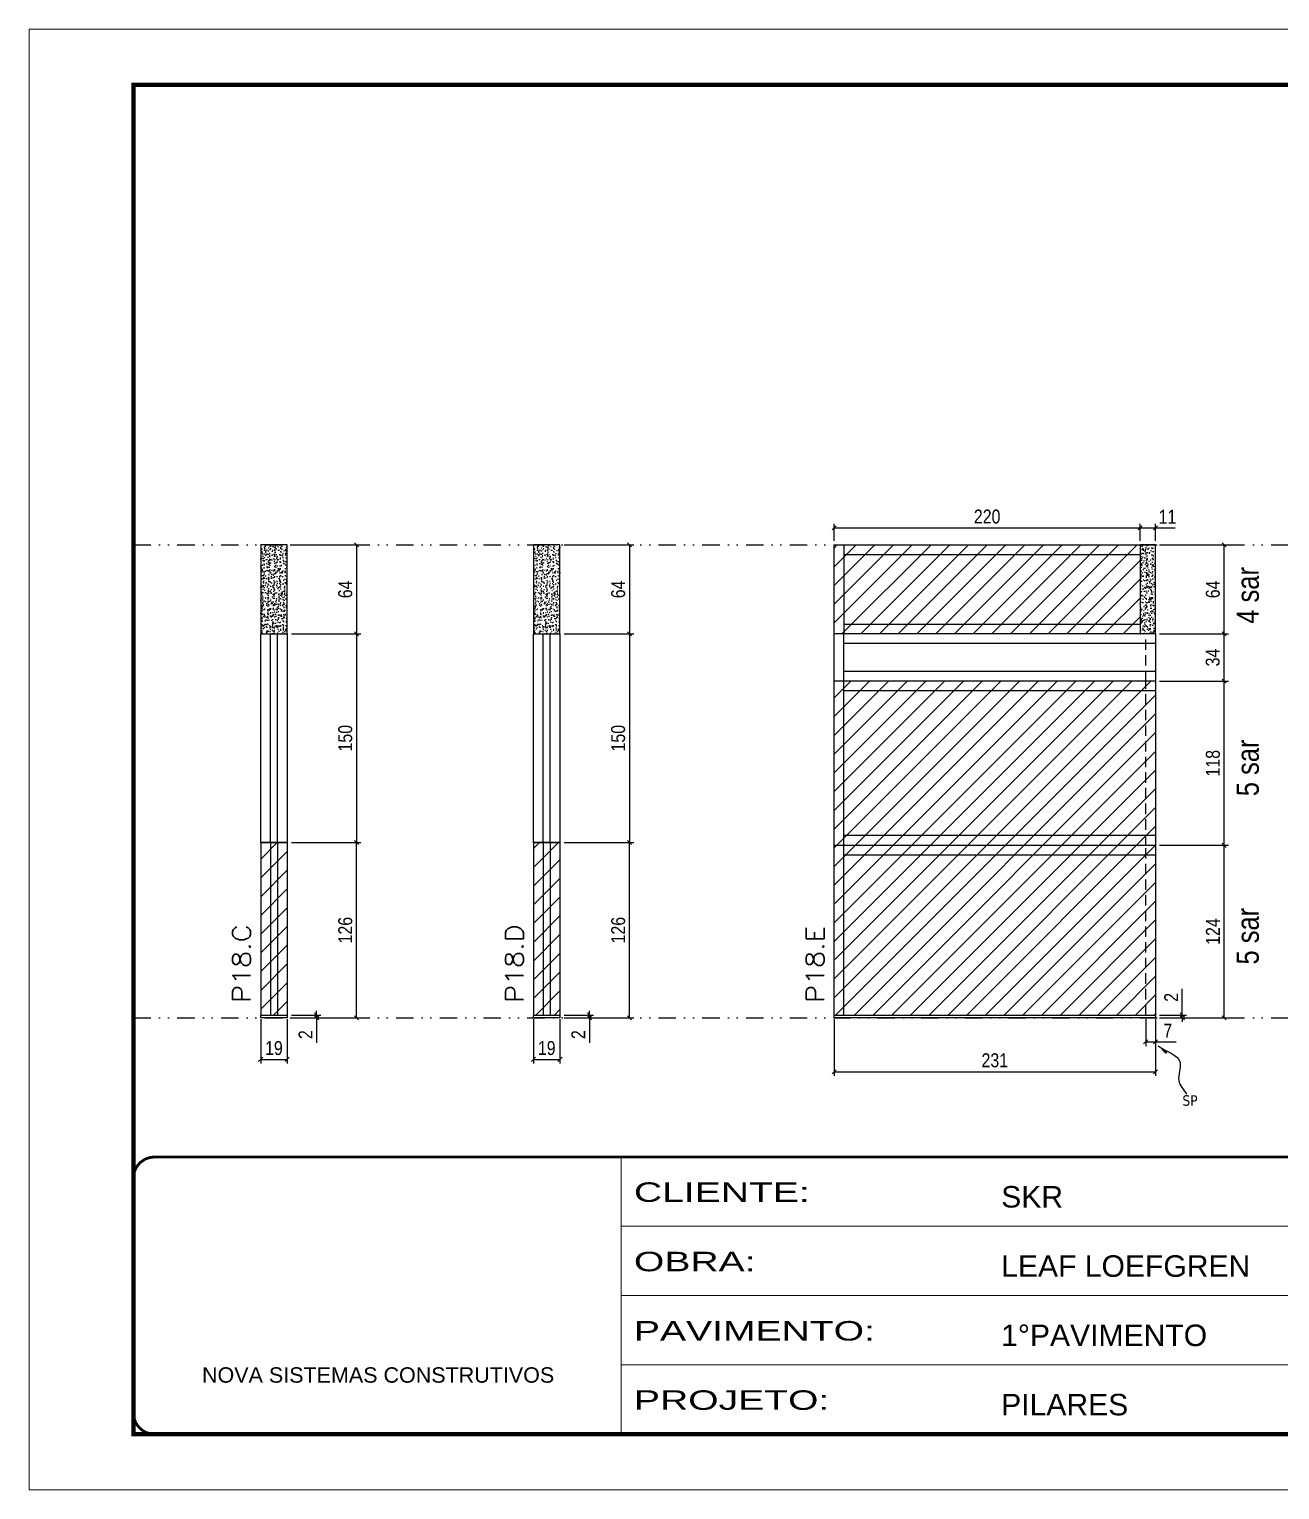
# Model space of a CAD drawing. Extents: x 14400 to 27878, y -21631 to 6985.
# Drawn here: x 19182 to 20081, y -2105 to -1055 of the extents above; entities that cross this region are included whole.
import ezdxf

# ---------------------------------------------------------------- set-up
doc = ezdxf.new("R2010")
doc.units = 0
for name, pattern in [('CONTINUO', [0]), ('DASHED', [0.75, 0.5, -0.25]), ('DIVIDE2', [0.625, 0.25, -0.125, 0, -0.125, 0, -0.125]), ('HIDDEN', [0.375, 0.25, -0.125])]:
    doc.linetypes.add(name, pattern=pattern)
for name, color, linetype in [('COTA', 241, 'Continuous'), ('NOMENCLATURA', 7, 'Continuous'), ('Nível', 160, 'Continuous'), ('Painéis', 200, 'Continuous'), ('SARR_2.2x7', 40, 'Continuous'), ('Sarrafo de Pressão', 42, 'HIDDEN'), ('texto', 7, 'Continuous')]:
    doc.layers.add(name, color=color, linetype=linetype)
for name, color, linetype, lineweight in [('Folhas', 255, 'Continuous', 9), ('Hachura', 251, 'Continuous', 9), ('SARRAFO DE PRESSAO', 251, 'DASHED', 9), ('Texto Seção', 7, 'Continuous', 15)]:
    doc.layers.add(name, color=color, linetype=linetype, lineweight=lineweight)
doc.styles.add('ARIAL', font='arial.ttf')
doc.styles.add('ARIAL_NARROW', font='ARIALN.TTF', dxfattribs={"height": 0.2})
doc.styles.add('COTA TECNICA', font='techl___.ttf', dxfattribs={"height": 10})
doc.styles.add('COTA TECNICA-50', font='techl___.ttf', dxfattribs={"height": 10})
doc.styles.add('REGUA-120', font='ROMANS.shx', dxfattribs={"height": 15})
doc.styles.get("Standard").update_dxf_attribs({"font": 'arial.ttf'})
doc.styles.add('Tecnologia', font='')
doc.styles.get('Tecnologia').set_extended_font_data('Forgotten Futurist')
doc.dimstyles.new('COTA PAINEL-50', dxfattribs={"dimtxt": 10, "dimasz": 3, "dimexe": 3, "dimexo": 3, "dimgap": 3, "dimtad": 1, "dimdec": 1, "dimzin": 12, "dimdsep": 46, "dimtxsty": 'COTA TECNICA-50', "dimblk1": 'OBLIQUE', "dimblk2": 'OBLIQUE', "dimsah": 1, "dimcen": 0.9, "dimclrd": 4, "dimclre": 4, "dimclrt": 240, "dimadec": 1, "dimazin": 3, "dimtfac": 1, "dimtdec": 1, "dimtmove": 0, "dimatfit": 3, "dimfxl": 1, "dimtolj": 1, "dimtzin": 12, "dimarcsym": 0})
doc.dimstyles.new('PAINEL', dxfattribs={"dimtxt": 10, "dimasz": 3, "dimexe": 3, "dimexo": 3, "dimgap": 3, "dimtad": 1, "dimdec": 1, "dimzin": 12, "dimdsep": 46, "dimtxsty": 'COTA TECNICA', "dimblk1": 'OBLIQUE', "dimblk2": 'OBLIQUE', "dimsah": 1, "dimcen": 0.9, "dimclrd": 4, "dimclre": 4, "dimclrt": 240, "dimadec": 1, "dimazin": 3, "dimtfac": 1, "dimtdec": 1, "dimtmove": 0, "dimatfit": 3, "dimfxl": 1, "dimtolj": 1, "dimtzin": 12, "dimarcsym": 0})
doc.dimstyles.get("Standard").update_dxf_attribs({"dimtxt": 0.18, "dimasz": 0.18, "dimexe": 0.18, "dimexo": 0.0625, "dimgap": 0.09, "dimtad": 0, "dimtih": 1, "dimtoh": 1, "dimdec": 4, "dimzin": 0, "dimdsep": 46, "dimtxsty": 'Standard', "dimcen": 0.09, "dimadec": 0, "dimazin": 0, "dimtfac": 1, "dimtdec": 4, "dimtofl": 0, "dimtmove": 0, "dimatfit": 3, "dimfxl": 1, "dimtolj": 1, "dimtzin": 0, "dimarcsym": 0})

# ---------------------------------------------------------------- blocks, each defined once
blk = doc.blocks.new('9999999999')
at = {"color": 30, "linetype": 'CONTINUO'}
for p, q in [((98564.6, 34230.2), (98564.6, 34429.4)), ((98564.6, 34379.6), (99584, 34379.6)), ((98564.6, 34329.8), (99488, 34329.8)), ((98564.6, 34280), (99488, 34280))]:
    blk.add_line(p, q, dxfattribs=at)
at = {"color": 30, "linetype": 'CONTINUO', "const_width": 2}
blk.add_lwpolyline([(99584, 34230.2), (99584, 34414.4, 0.414214), (99569, 34429.4), (98229, 34429.4, 0.414214), (98214, 34414.4), (98214, 34245.2, 0.414214), (98229, 34230.2), (99584, 34230.2)], format="xyb", dxfattribs=at)
at = {"layer": 'Folhas'}
blk.add_lwpolyline([(98139, 34190.2), (99624, 34190.2), (99624, 35240.2), (98139, 35240.2)], close=True, dxfattribs=at)
at = {"layer": 'Folhas', "color": 30, "const_width": 3}
blk.add_lwpolyline([(98214, 34230.2), (99584, 34230.2), (99584, 35200.2), (98214, 35200.2)], close=True, dxfattribs=at)
at = {"color": 7, "linetype": 'Continuous', "ltscale": 5, "style": 'ARIAL'}
for s, height, p in [('SKR', 15.48, (98837.7, 34393.1)), ('LEAF LOEFGREN', 15.483, (98837.7, 34343.3)), ('1°PAVIMENTO', 15.483, (98837.7, 34293.5)), ('NOVA SISTEMAS CONSTRUTIVOS', 11.059, (98263.2, 34267.2)), ('PILARES', 15.48, (98837.7, 34243.7))]:
    blk.add_text(s, height=height, dxfattribs=at).set_placement(p)
at = {"layer": 'Folhas', "color": 7, "style": 'Tecnologia', "width": 1.5}
for s, p in [('CLIENTE:', (98573.7, 34397.2)), ('OBRA:', (98573.7, 34347.3)), ('PAVIMENTO:', (98573.7, 34297.5)), ('PROJETO:', (98573.7, 34247.7))]:
    blk.add_text(s, height=14, dxfattribs=at).set_placement(p)
blk = doc.blocks.new('_Oblique')
at = {"color": 0, "linetype": 'ByBlock', "lineweight": -2}
blk.add_line((-0.5, -0.5), (0.5, 0.5), dxfattribs=at)
blk = doc.blocks.new('*D1071')
at = {"layer": 'COTA', "color": 4, "lineweight": -2, "transparency": 16777216}
for p, q in [((19760.6, -1767), (19760.6, -1807.8)), ((19991.6, -1767), (19991.6, -1807.8)), ((19760.6, -1804.8), (19991.6, -1804.8))]:
    blk.add_line(p, q, dxfattribs=at)
at = {"layer": 'Defpoints', "color": 0, "transparency": 16777216}
for p in [(19760.6, -1764), (19991.6, -1764), (19991.6, -1804.8)]:
    blk.add_point(p, dxfattribs=at)
at = {"layer": 'COTA', "color": 4, "lineweight": -2, "transparency": 16777216, "xscale": 3, "yscale": 3, "zscale": 3, "rotation": 180}
blk.add_blockref('_Oblique', (19760.6, -1804.8), dxfattribs=at)
at = {"layer": 'COTA', "color": 4, "lineweight": -2, "transparency": 16777216, "xscale": 3, "yscale": 3, "zscale": 3}
blk.add_blockref('_Oblique', (19991.6, -1804.8), dxfattribs=at)
at = {"layer": 'COTA', "color": 240, "transparency": 16777216, "insert": (19876.1, -1796.6), "char_height": 10, "attachment_point": 5, "style": 'COTA TECNICA'}
blk.add_mtext('\\A1;231', dxfattribs=at)
blk = doc.blocks.new('*D1072')
at = {"layer": 'COTA', "color": 4, "lineweight": -2, "transparency": 16777216}
for p, q in [((19984.6, -1767), (19984.6, -1786.3)), ((19991.6, -1769), (19991.6, -1786.3)), ((19984.6, -1783.3), (19991.6, -1783.3)), ((19991.6, -1783.3), (20006.4, -1783.3))]:
    blk.add_line(p, q, dxfattribs=at)
at = {"layer": 'Defpoints', "color": 0, "transparency": 16777216}
for p in [(19984.6, -1764), (19991.6, -1766), (19991.6, -1783.3)]:
    blk.add_point(p, dxfattribs=at)
at = {"layer": 'COTA', "color": 4, "lineweight": -2, "transparency": 16777216, "xscale": 3, "yscale": 3, "zscale": 3, "rotation": 180}
blk.add_blockref('_Oblique', (19984.6, -1783.3), dxfattribs=at)
at = {"layer": 'COTA', "color": 4, "lineweight": -2, "transparency": 16777216, "xscale": 3, "yscale": 3, "zscale": 3}
blk.add_blockref('_Oblique', (19991.6, -1783.3), dxfattribs=at)
at = {"layer": 'COTA', "color": 240, "transparency": 16777216, "insert": (20000.5, -1775.2), "char_height": 10, "attachment_point": 5, "style": 'COTA TECNICA-50'}
blk.add_mtext('\\A1;7', dxfattribs=at)
blk = doc.blocks.new('*D1073')
at = {"layer": 'COTA', "color": 4, "lineweight": -2, "transparency": 16777216}
for p, q in [((20010.9, -1764), (20010.9, -1745.2)), ((19994.6, -1764), (20013.9, -1764)), ((19994.6, -1766), (20013.9, -1766)), ((20010.9, -1766), (20010.9, -1764)), ((20010.9, -1766), (20010.9, -1769))]:
    blk.add_line(p, q, dxfattribs=at)
at = {"layer": 'Defpoints', "color": 0, "transparency": 16777216}
for p in [(19991.6, -1764), (19991.6, -1766), (20010.9, -1766)]:
    blk.add_point(p, dxfattribs=at)
at = {"layer": 'COTA', "color": 4, "lineweight": -2, "transparency": 16777216, "xscale": 3, "yscale": 3, "zscale": 3}
for p, rotation in [((20010.9, -1764), 270), ((20010.9, -1766), 90)]:
    blk.add_blockref('_Oblique', p, dxfattribs=dict(at, rotation=rotation))
at = {"layer": 'COTA', "color": 240, "transparency": 16777216, "insert": (20002.9, -1751.3), "char_height": 10, "attachment_point": 5, "rotation": 90, "style": 'COTA TECNICA-50'}
blk.add_mtext('\\A1;2', dxfattribs=at)
blk = doc.blocks.new('*D1093')
at = {"layer": 'COTA', "color": 4, "lineweight": -2, "transparency": 16777216}
for p, q in [((19994.6, -1642), (20044, -1642)), ((20041, -1766), (20041, -1642)), ((19994.6, -1766), (20044, -1766))]:
    blk.add_line(p, q, dxfattribs=at)
at = {"layer": 'Defpoints', "color": 0, "transparency": 16777216}
for p in [(19991.6, -1642), (20041, -1642), (19991.6, -1766)]:
    blk.add_point(p, dxfattribs=at)
at = {"layer": 'COTA', "color": 4, "lineweight": -2, "transparency": 16777216, "xscale": 3, "yscale": 3, "zscale": 3}
for p, rotation in [((20041, -1642), 90), ((20041, -1766), 270)]:
    blk.add_blockref('_Oblique', p, dxfattribs=dict(at, rotation=rotation))
at = {"layer": 'COTA', "color": 240, "transparency": 16777216, "insert": (20032.9, -1704), "char_height": 10, "attachment_point": 5, "rotation": 90, "style": 'COTA TECNICA'}
blk.add_mtext('\\A1;124', dxfattribs=at)
blk = doc.blocks.new('*D1074')
at = {"layer": 'COTA', "color": 4, "lineweight": -2, "transparency": 16777216}
for p, q in [((19544.5, -1767), (19544.5, -1798.9)), ((19563.5, -1767), (19563.5, -1798.9)), ((19544.5, -1795.9), (19563.5, -1795.9))]:
    blk.add_line(p, q, dxfattribs=at)
at = {"layer": 'Defpoints', "color": 0, "transparency": 16777216}
for p in [(19544.5, -1764), (19563.5, -1764), (19563.5, -1795.9)]:
    blk.add_point(p, dxfattribs=at)
at = {"layer": 'COTA', "color": 4, "lineweight": -2, "transparency": 16777216, "xscale": 3, "yscale": 3, "zscale": 3, "rotation": 180}
blk.add_blockref('_Oblique', (19544.5, -1795.9), dxfattribs=at)
at = {"layer": 'COTA', "color": 4, "lineweight": -2, "transparency": 16777216, "xscale": 3, "yscale": 3, "zscale": 3}
blk.add_blockref('_Oblique', (19563.5, -1795.9), dxfattribs=at)
at = {"layer": 'COTA', "color": 240, "transparency": 16777216, "insert": (19554, -1787.8), "char_height": 10, "attachment_point": 5, "style": 'COTA TECNICA'}
blk.add_mtext('\\A1;19', dxfattribs=at)
blk = doc.blocks.new('*D1075')
at = {"layer": 'COTA', "color": 4, "lineweight": -2, "transparency": 16777216}
for p, q in [((19584.7, -1764), (19584.7, -1761)), ((19566.5, -1764), (19587.7, -1764)), ((19566.5, -1766), (19587.7, -1766)), ((19584.7, -1764), (19584.7, -1766)), ((19584.7, -1766), (19584.7, -1784.1))]:
    blk.add_line(p, q, dxfattribs=at)
at = {"layer": 'Defpoints', "color": 0, "transparency": 16777216}
for p in [(19563.5, -1764), (19563.5, -1766), (19584.7, -1764)]:
    blk.add_point(p, dxfattribs=at)
at = {"layer": 'COTA', "color": 4, "lineweight": -2, "transparency": 16777216, "xscale": 3, "yscale": 3, "zscale": 3}
for p, rotation in [((19584.7, -1764), 270), ((19584.7, -1766), 90)]:
    blk.add_blockref('_Oblique', p, dxfattribs=dict(at, rotation=rotation))
at = {"layer": 'COTA', "color": 240, "transparency": 16777216, "insert": (19576.7, -1778.1), "char_height": 10, "attachment_point": 5, "rotation": 90, "style": 'COTA TECNICA-50'}
blk.add_mtext('\\A1;2', dxfattribs=at)
blk = doc.blocks.new('*D1094')
at = {"layer": 'COTA', "color": 4, "linetype": 'ByBlock', "lineweight": -2, "transparency": 16777216}
for p, q in [((19566.5, -1426), (19616.5, -1426)), ((19613.5, -1426), (19613.5, -1490)), ((19566.5, -1490), (19616.5, -1490))]:
    blk.add_line(p, q, dxfattribs=at)
at = {"layer": 'Defpoints', "color": 0, "linetype": 'ByBlock', "transparency": 16777216}
for p in [(19563.5, -1426), (19563.5, -1490), (19613.5, -1490)]:
    blk.add_point(p, dxfattribs=at)
at = {"layer": 'COTA', "color": 4, "linetype": 'ByBlock', "lineweight": -2, "transparency": 16777216, "xscale": 3, "yscale": 3, "zscale": 3}
for p, rotation in [((19613.5, -1426), 90), ((19613.5, -1490), 270)]:
    blk.add_blockref('_Oblique', p, dxfattribs=dict(at, rotation=rotation))
at = {"layer": 'COTA', "color": 240, "linetype": 'ByBlock', "transparency": 16777216, "insert": (19605.4, -1458), "char_height": 10, "attachment_point": 5, "rotation": 90, "style": 'COTA TECNICA'}
blk.add_mtext('\\A1;64', dxfattribs=at)
blk = doc.blocks.new('*D1076')
at = {"layer": 'COTA', "color": 4, "lineweight": -2, "transparency": 16777216}
for p, q in [((19566.5, -1640), (19616.5, -1640)), ((19613.5, -1766), (19613.5, -1640)), ((19566.5, -1766), (19616.5, -1766))]:
    blk.add_line(p, q, dxfattribs=at)
at = {"layer": 'Defpoints', "color": 0, "transparency": 16777216}
for p in [(19563.5, -1640), (19613.5, -1640), (19563.5, -1766)]:
    blk.add_point(p, dxfattribs=at)
at = {"layer": 'COTA', "color": 4, "lineweight": -2, "transparency": 16777216, "xscale": 3, "yscale": 3, "zscale": 3}
for p, rotation in [((19613.5, -1640), 90), ((19613.5, -1766), 270)]:
    blk.add_blockref('_Oblique', p, dxfattribs=dict(at, rotation=rotation))
at = {"layer": 'COTA', "color": 240, "transparency": 16777216, "insert": (19605.4, -1703), "char_height": 10, "attachment_point": 5, "rotation": 90, "style": 'COTA TECNICA-50'}
blk.add_mtext('\\A1;126', dxfattribs=at)
blk = doc.blocks.new('*D1077')
at = {"layer": 'COTA', "color": 4, "lineweight": -2, "transparency": 16777216}
for p, q in [((19348.4, -1767), (19348.4, -1798.9)), ((19367.4, -1767), (19367.4, -1798.9)), ((19348.4, -1795.9), (19367.4, -1795.9))]:
    blk.add_line(p, q, dxfattribs=at)
at = {"layer": 'Defpoints', "color": 0, "transparency": 16777216}
for p in [(19348.4, -1764), (19367.4, -1764), (19367.4, -1795.9)]:
    blk.add_point(p, dxfattribs=at)
at = {"layer": 'COTA', "color": 4, "lineweight": -2, "transparency": 16777216, "xscale": 3, "yscale": 3, "zscale": 3, "rotation": 180}
blk.add_blockref('_Oblique', (19348.4, -1795.9), dxfattribs=at)
at = {"layer": 'COTA', "color": 4, "lineweight": -2, "transparency": 16777216, "xscale": 3, "yscale": 3, "zscale": 3}
blk.add_blockref('_Oblique', (19367.4, -1795.9), dxfattribs=at)
at = {"layer": 'COTA', "color": 240, "transparency": 16777216, "insert": (19357.9, -1787.8), "char_height": 10, "attachment_point": 5, "style": 'COTA TECNICA'}
blk.add_mtext('\\A1;19', dxfattribs=at)
blk = doc.blocks.new('*D1078')
at = {"layer": 'COTA', "color": 4, "lineweight": -2, "transparency": 16777216}
for p, q in [((19388.6, -1764), (19388.6, -1761)), ((19370.4, -1764), (19391.6, -1764)), ((19370.4, -1766), (19391.6, -1766)), ((19388.6, -1764), (19388.6, -1766)), ((19388.6, -1766), (19388.6, -1784.1))]:
    blk.add_line(p, q, dxfattribs=at)
at = {"layer": 'Defpoints', "color": 0, "transparency": 16777216}
for p in [(19367.4, -1764), (19367.4, -1766), (19388.6, -1764)]:
    blk.add_point(p, dxfattribs=at)
at = {"layer": 'COTA', "color": 4, "lineweight": -2, "transparency": 16777216, "xscale": 3, "yscale": 3, "zscale": 3}
for p, rotation in [((19388.6, -1764), 270), ((19388.6, -1766), 90)]:
    blk.add_blockref('_Oblique', p, dxfattribs=dict(at, rotation=rotation))
at = {"layer": 'COTA', "color": 240, "transparency": 16777216, "insert": (19380.6, -1778.1), "char_height": 10, "attachment_point": 5, "rotation": 90, "style": 'COTA TECNICA-50'}
blk.add_mtext('\\A1;2', dxfattribs=at)
blk = doc.blocks.new('*D1079')
at = {"layer": 'COTA', "color": 4, "lineweight": -2, "transparency": 16777216}
for p, q in [((19370.4, -1640), (19420.3, -1640)), ((19417.3, -1766), (19417.3, -1640)), ((19370.4, -1766), (19420.3, -1766))]:
    blk.add_line(p, q, dxfattribs=at)
at = {"layer": 'Defpoints', "color": 0, "transparency": 16777216}
for p in [(19367.4, -1640), (19417.3, -1640), (19367.4, -1766)]:
    blk.add_point(p, dxfattribs=at)
at = {"layer": 'COTA', "color": 4, "lineweight": -2, "transparency": 16777216, "xscale": 3, "yscale": 3, "zscale": 3}
for p, rotation in [((19417.3, -1640), 90), ((19417.3, -1766), 270)]:
    blk.add_blockref('_Oblique', p, dxfattribs=dict(at, rotation=rotation))
at = {"layer": 'COTA', "color": 240, "transparency": 16777216, "insert": (19409.2, -1703), "char_height": 10, "attachment_point": 5, "rotation": 90, "style": 'COTA TECNICA-50'}
blk.add_mtext('\\A1;126', dxfattribs=at)
blk = doc.blocks.new('*D1660')
at = {"layer": 'COTA', "color": 4, "linetype": 'ByBlock', "lineweight": -2, "transparency": 16777216}
for p, q in [((19370.4, -1426), (19420.3, -1426)), ((19417.3, -1426), (19417.3, -1490)), ((19370.4, -1490), (19420.3, -1490))]:
    blk.add_line(p, q, dxfattribs=at)
at = {"layer": 'Defpoints', "color": 0, "linetype": 'ByBlock', "transparency": 16777216}
for p in [(19367.4, -1426), (19367.4, -1490), (19417.3, -1490)]:
    blk.add_point(p, dxfattribs=at)
at = {"layer": 'COTA', "color": 4, "linetype": 'ByBlock', "lineweight": -2, "transparency": 16777216, "xscale": 3, "yscale": 3, "zscale": 3}
for p, rotation in [((19417.3, -1426), 90), ((19417.3, -1490), 270)]:
    blk.add_blockref('_Oblique', p, dxfattribs=dict(at, rotation=rotation))
at = {"layer": 'COTA', "color": 240, "linetype": 'ByBlock', "transparency": 16777216, "insert": (19409.2, -1458), "char_height": 10, "attachment_point": 5, "rotation": 90, "style": 'COTA TECNICA'}
blk.add_mtext('\\A1;64', dxfattribs=at)
blk = doc.blocks.new('*D1661')
at = {"layer": 'COTA', "color": 4, "lineweight": -2, "transparency": 16777216}
for p, q in [((19994.6, -1426), (20044, -1426)), ((20041, -1490), (20041, -1426)), ((19994.6, -1490), (20044, -1490))]:
    blk.add_line(p, q, dxfattribs=at)
at = {"layer": 'Defpoints', "color": 0, "transparency": 16777216}
for p in [(19991.6, -1426), (20041, -1426), (19991.6, -1490)]:
    blk.add_point(p, dxfattribs=at)
at = {"layer": 'COTA', "color": 4, "lineweight": -2, "transparency": 16777216, "xscale": 3, "yscale": 3, "zscale": 3}
for p, rotation in [((20041, -1426), 90), ((20041, -1490), 270)]:
    blk.add_blockref('_Oblique', p, dxfattribs=dict(at, rotation=rotation))
at = {"layer": 'COTA', "color": 240, "transparency": 16777216, "insert": (20032.9, -1458), "char_height": 10, "attachment_point": 5, "rotation": 90, "style": 'COTA TECNICA'}
blk.add_mtext('\\A1;64', dxfattribs=at)
blk = doc.blocks.new('*D1662')
at = {"layer": 'COTA', "color": 4, "lineweight": -2, "transparency": 16777216}
for p, q in [((19760.6, -1423), (19760.6, -1410.8)), ((19760.6, -1413.8), (19980.6, -1413.8)), ((19980.6, -1423), (19980.6, -1410.8))]:
    blk.add_line(p, q, dxfattribs=at)
at = {"layer": 'Defpoints', "color": 0, "transparency": 16777216}
for p in [(19980.6, -1413.8), (19760.6, -1426), (19980.6, -1426)]:
    blk.add_point(p, dxfattribs=at)
at = {"layer": 'COTA', "color": 4, "lineweight": -2, "transparency": 16777216, "xscale": 3, "yscale": 3, "zscale": 3, "rotation": 180}
blk.add_blockref('_Oblique', (19760.6, -1413.8), dxfattribs=at)
at = {"layer": 'COTA', "color": 4, "lineweight": -2, "transparency": 16777216, "xscale": 3, "yscale": 3, "zscale": 3}
blk.add_blockref('_Oblique', (19980.6, -1413.8), dxfattribs=at)
at = {"layer": 'COTA', "color": 240, "transparency": 16777216, "insert": (19870.6, -1405.7), "char_height": 10, "attachment_point": 5, "style": 'COTA TECNICA'}
blk.add_mtext('\\A1;220', dxfattribs=at)
blk = doc.blocks.new('*D1663')
at = {"layer": 'COTA', "color": 4, "lineweight": -2, "transparency": 16777216}
for p, q in [((19980.6, -1423), (19980.6, -1410.8)), ((19980.6, -1413.8), (19991.6, -1413.8)), ((19991.6, -1423), (19991.6, -1410.8)), ((19991.6, -1413.8), (20005.7, -1413.8))]:
    blk.add_line(p, q, dxfattribs=at)
at = {"layer": 'Defpoints', "color": 0, "transparency": 16777216}
for p in [(19991.6, -1413.8), (19980.6, -1426), (19991.6, -1426)]:
    blk.add_point(p, dxfattribs=at)
at = {"layer": 'COTA', "color": 4, "lineweight": -2, "transparency": 16777216, "xscale": 3, "yscale": 3, "zscale": 3, "rotation": 180}
blk.add_blockref('_Oblique', (19980.6, -1413.8), dxfattribs=at)
at = {"layer": 'COTA', "color": 4, "lineweight": -2, "transparency": 16777216, "xscale": 3, "yscale": 3, "zscale": 3}
blk.add_blockref('_Oblique', (19991.6, -1413.8), dxfattribs=at)
at = {"layer": 'COTA', "color": 240, "transparency": 16777216, "insert": (20000.2, -1405.8), "char_height": 10, "attachment_point": 5, "style": 'COTA TECNICA'}
blk.add_mtext('\\A1;11', dxfattribs=at)
blk = doc.blocks.new('*D1729')
at = {"layer": 'COTA', "color": 4, "lineweight": -2, "transparency": 16777216}
for p, q in [((19370.4, -1490), (19420.3, -1490)), ((19417.3, -1490), (19417.3, -1640)), ((19370.4, -1640), (19420.3, -1640))]:
    blk.add_line(p, q, dxfattribs=at)
at = {"layer": 'Defpoints', "color": 0, "transparency": 16777216}
for p in [(19367.4, -1490), (19367.4, -1640), (19417.3, -1640)]:
    blk.add_point(p, dxfattribs=at)
at = {"layer": 'COTA', "color": 4, "lineweight": -2, "transparency": 16777216, "xscale": 3, "yscale": 3, "zscale": 3}
for p, rotation in [((19417.3, -1490), 90), ((19417.3, -1640), 270)]:
    blk.add_blockref('_Oblique', p, dxfattribs=dict(at, rotation=rotation))
at = {"layer": 'COTA', "color": 240, "transparency": 16777216, "insert": (19409.2, -1565), "char_height": 10, "attachment_point": 5, "rotation": 90, "style": 'COTA TECNICA'}
blk.add_mtext('\\A1;150', dxfattribs=at)
blk = doc.blocks.new('*D1730')
at = {"layer": 'COTA', "color": 4, "lineweight": -2, "transparency": 16777216}
for p, q in [((19566.5, -1490), (19616.5, -1490)), ((19613.5, -1490), (19613.5, -1640)), ((19566.5, -1640), (19616.5, -1640))]:
    blk.add_line(p, q, dxfattribs=at)
at = {"layer": 'Defpoints', "color": 0, "transparency": 16777216}
for p in [(19563.5, -1490), (19563.5, -1640), (19613.5, -1640)]:
    blk.add_point(p, dxfattribs=at)
at = {"layer": 'COTA', "color": 4, "lineweight": -2, "transparency": 16777216, "xscale": 3, "yscale": 3, "zscale": 3}
for p, rotation in [((19613.5, -1490), 90), ((19613.5, -1640), 270)]:
    blk.add_blockref('_Oblique', p, dxfattribs=dict(at, rotation=rotation))
at = {"layer": 'COTA', "color": 240, "transparency": 16777216, "insert": (19605.4, -1565), "char_height": 10, "attachment_point": 5, "rotation": 90, "style": 'COTA TECNICA'}
blk.add_mtext('\\A1;150', dxfattribs=at)
blk = doc.blocks.new('*D1731')
at = {"layer": 'COTA', "color": 4, "lineweight": -2, "transparency": 16777216}
for p, q in [((19994.6, -1524), (20044, -1524)), ((20041, -1642), (20041, -1524)), ((19994.6, -1642), (20044, -1642))]:
    blk.add_line(p, q, dxfattribs=at)
at = {"layer": 'Defpoints', "color": 0, "transparency": 16777216}
for p in [(19991.6, -1524), (20041, -1524), (19991.6, -1642)]:
    blk.add_point(p, dxfattribs=at)
at = {"layer": 'COTA', "color": 4, "lineweight": -2, "transparency": 16777216, "xscale": 3, "yscale": 3, "zscale": 3}
for p, rotation in [((20041, -1524), 90), ((20041, -1642), 270)]:
    blk.add_blockref('_Oblique', p, dxfattribs=dict(at, rotation=rotation))
at = {"layer": 'COTA', "color": 240, "transparency": 16777216, "insert": (20032.9, -1583), "char_height": 10, "attachment_point": 5, "rotation": 90, "style": 'COTA TECNICA'}
blk.add_mtext('\\A1;118', dxfattribs=at)
blk = doc.blocks.new('*D4491')
at = {"layer": 'COTA', "color": 4, "lineweight": -2, "transparency": 16777216}
for p, q in [((19994.6, -1490), (20044, -1490)), ((20041, -1524), (20041, -1490)), ((19994.6, -1524), (20044, -1524))]:
    blk.add_line(p, q, dxfattribs=at)
at = {"layer": 'Defpoints', "color": 0, "transparency": 16777216}
for p in [(19991.6, -1490), (20041, -1490), (19991.6, -1524)]:
    blk.add_point(p, dxfattribs=at)
at = {"layer": 'COTA', "color": 4, "lineweight": -2, "transparency": 16777216, "xscale": 3, "yscale": 3, "zscale": 3}
for p, rotation in [((20041, -1490), 90), ((20041, -1524), 270)]:
    blk.add_blockref('_Oblique', p, dxfattribs=dict(at, rotation=rotation))
at = {"layer": 'COTA', "color": 240, "transparency": 16777216, "insert": (20032.8, -1507), "char_height": 10, "attachment_point": 5, "rotation": 90, "style": 'COTA TECNICA'}
blk.add_mtext('\\A1;34', dxfattribs=at)

msp = doc.modelspace()

# ---------------------------------------------------------------- hatches: boundary and pattern name
at = {"layer": 'COTA'}
h = msp.add_hatch(dxfattribs=at)
h.set_pattern_fill('AR-CONC', color=256, scale=0.03)
h.set_pattern_definition([(50, (3665.493, -5738.8755), (5.4655401, -0.4781726), [0.5715, -6.2865]), (355, (3665.493, -5738.8755), (-1.0573026, 5.7317054), [0.4572, -5.0292175]), (100.451445, (3665.9483, -5738.9154), (4.4082374, 5.2535326), [0.4857003, -5.3427073]), (46.1842, (3665.493, -5737.3515), (8.1323712, -1.2612698), [0.85725, -9.42975]), (96.63556, (3666.1706, -5737.457), (7.122124, 7.4227837), [0.7285507, -8.0140682]), (351.18415, (3665.493, -5737.3515), (7.122124, 7.4227837), [0.685799, -7.543792]), (21, (3666.255, -5737.7325), (4.5484317, -3.067956), [0.5715, -6.2865]), (326, (3666.255, -5737.7325), (1.8540609, 5.525639), [0.4572, -5.0292]), (71.451445, (3666.634, -5737.988), (6.4024926, 2.457683), [0.4857003, -5.3426981]), (37.5, (3665.4929, -5738.8755), (0.0926581, 2.53665117), [0, -4.96824, 0, -5.1054, 0, -5.04825]), (7.5, (3665.493, -5738.8755), (2.00458988, 3.00541724), [0, -2.91084, 0, -4.85394, 0, -1.92405]), (327.5, (3663.7936, -5738.8755), (4.06771786, -0.17186232), [0, -1.905, 0, -5.9436, 0, -7.8867]), (317.5, (3663.0316, -5738.8755), (4.44387544, 0.7627947), [0, -2.4765, 0, -3.94716, 0, -5.6007])])
h.paths.add_polyline_path([(19367.36, -1426.02), (19348.36, -1426.02), (19348.36, -1490.04), (19367.36, -1490.04)])
h = msp.add_hatch(dxfattribs=at)
h.set_pattern_fill('AR-CONC', color=256, scale=0.03)
h.set_pattern_definition([(50, (3861.6687, -5738.8755), (5.4655401, -0.4781726), [0.5715, -6.2865]), (355, (3861.6687, -5738.8755), (-1.0573026, 5.7317054), [0.4572, -5.0292175]), (100.451445, (3862.124, -5738.9154), (4.4082374, 5.2535326), [0.4857003, -5.3427073]), (46.1842, (3861.669, -5737.3515), (8.1323712, -1.2612698), [0.85725, -9.42975]), (96.63556, (3862.346, -5737.457), (7.122124, 7.4227837), [0.7285507, -8.0140682]), (351.18415, (3861.669, -5737.3515), (7.122124, 7.4227837), [0.685799, -7.543792]), (21, (3862.4307, -5737.7325), (4.5484317, -3.067956), [0.5715, -6.2865]), (326, (3862.4307, -5737.7325), (1.8540609, 5.525639), [0.4572, -5.0292]), (71.451445, (3862.8097, -5737.988), (6.4024926, 2.457683), [0.4857003, -5.3426981]), (37.5, (3861.6687, -5738.8755), (0.0926581, 2.53665117), [0, -4.96824, 0, -5.1054, 0, -5.04825]), (7.5, (3861.6687, -5738.8755), (2.00458988, 3.00541724), [0, -2.91084, 0, -4.85394, 0, -1.92405]), (327.5, (3859.9694, -5738.8755), (4.06771786, -0.17186232), [0, -1.905, 0, -5.9436, 0, -7.8867]), (317.5, (3859.2074, -5738.8755), (4.44387544, 0.7627947), [0, -2.4765, 0, -3.94716, 0, -5.6007])])
h.paths.add_polyline_path([(19563.53, -1426.02), (19544.53, -1426.02), (19544.53, -1490.04), (19563.53, -1490.04)])
h = msp.add_hatch(dxfattribs=at)
h.set_pattern_fill('AR-CONC', color=256, scale=0.03)
h.set_pattern_definition([(50, (13.5, 1298.575), (5.4655401, -0.4781726), [0.5715, -6.2865]), (355, (13.5, 1298.575), (-1.0573026, 5.7317054), [0.4572, -5.0292175]), (100.451445, (13.9555, 1298.535), (4.4082374, 5.2535326), [0.4857003, -5.3427073]), (46.1842, (13.5, 1300.099), (8.1323712, -1.2612698), [0.85725, -9.42975]), (96.635558, (14.178, 1299.994), (7.122124, 7.4227837), [0.7285507, -8.0140682]), (351.18415, (13.5, 1300.099), (7.122124, 7.4227837), [0.685799, -7.543792]), (21, (14.262, 1299.718), (4.5484317, -3.0679559), [0.5715, -6.2865]), (326, (14.262, 1299.718), (1.8540609, 5.525639), [0.4572, -5.0292]), (71.451445, (14.641, 1299.4624), (6.4024926, 2.457683), [0.4857003, -5.3426981]), (37.5, (13.5, 1298.5751), (0.0926581, 2.53665117), [0, -4.96824, 0, -5.1054, 0, -5.04825]), (7.5, (13.5, 1298.575), (2.00458988, 3.00541724), [0, -2.91084, 0, -4.85394, 0, -1.92405]), (327.5, (11.8007, 1298.5751), (4.06771786, -0.17186232), [0, -1.905, 0, -5.9436, 0, -7.8867]), (317.5, (11.0387, 1298.575), (4.44387544, 0.7627947), [0, -2.4765, 0, -3.94716, 0, -5.6007])])
h.paths.add_polyline_path([(19991.65, -1426.02), (19980.65, -1426.02), (19980.65, -1490.02), (19991.65, -1490.02)])
at = {"layer": 'Hachura', "linetype": 'ByBlock'}
h = msp.add_hatch(dxfattribs=at)
h.set_pattern_fill('ANSI31', color=256, scale=3)
h.paths.add_polyline_path([(19367.36, -1640.04), (19348.36, -1640.04), (19348.36, -1764.02), (19367.36, -1764.02)])
h.paths.add_polyline_path([(19563.53, -1640.04), (19544.53, -1640.04), (19544.53, -1764.02), (19563.53, -1764.02)])
h.paths.add_polyline_path([(19991.65, -1642.02), (19760.65, -1642.02), (19760.65, -1764.02), (19991.65, -1764.02)])
h.paths.add_polyline_path([(19991.65, -1524.02), (19760.65, -1524.02), (19760.65, -1642.02), (19991.65, -1642.02)])
h.paths.add_polyline_path([(19980.65, -1426.02), (19760.65, -1426.02), (19760.65, -1490.02), (19980.65, -1490.02)])
h.paths.add_polyline_path([(20331.38, -1524.02), (20209.38, -1524.02), (20209.38, -1642.02), (20331.38, -1642.02)])
h.paths.add_polyline_path([(20470.38, -1524.02), (20331.38, -1524.02), (20331.38, -1642.02), (20470.38, -1642.02)])
h.paths.add_polyline_path([(20470.38, -1642.02), (20331.38, -1642.02), (20331.38, -1764.02), (20470.38, -1764.02)])
h.paths.add_polyline_path([(20331.38, -1642.02), (20209.38, -1642.02), (20209.38, -1764.02), (20331.38, -1764.02)])

# ---------------------------------------------------------------- linework, layer by layer
at = {"layer": 'COTA'}
for p, q in [((19991.65, -1426.02), (19980.65, -1426.02)), ((19991.65, -1490.02), (19991.65, -1426.02))]:
    msp.add_line(p, q, dxfattribs=at)
at = {"layer": 'COTA', "linetype": 'ByBlock'}
for points in [[(19348.36, -1490.04), (19367.36, -1490.04), (19367.36, -1426.02), (19348.36, -1426.02)], [(19544.53, -1490.04), (19563.53, -1490.04), (19563.53, -1426.02), (19544.53, -1426.02)]]:
    msp.add_lwpolyline(points, close=True, dxfattribs=at)
at = {"layer": 'Nível', "color": 4, "linetype": 'DIVIDE2', "ltscale": 50}
for p, q in [((19256.97, -1426.02), (20626.97, -1426.02)), ((19256.97, -1766.02), (20626.97, -1766.02))]:
    msp.add_line(p, q, dxfattribs=at)
at = {"layer": 'Painéis'}
for p, q in [((19760.65, -1764.02), (19760.65, -1426.02)), ((19760.65, -1426.02), (19980.65, -1426.02)), ((19980.65, -1426.02), (19980.65, -1490.02)), ((19991.65, -1490.02), (19760.65, -1490.02)), ((19991.65, -1490.02), (19991.65, -1764.02)), ((19991.65, -1524.02), (19760.65, -1524.02)), ((19348.36, -1640.04), (19348.36, -1764.02)), ((19348.36, -1640.04), (19367.36, -1640.04)), ((19348.36, -1640.04), (19367.36, -1640.04)), ((19348.36, -1640.04), (19348.36, -1640.04)), ((19367.36, -1640.04), (19367.36, -1764.02)), ((19367.36, -1640.04), (19367.36, -1640.04)), ((19544.53, -1640.04), (19544.53, -1764.02)), ((19544.53, -1640.04), (19563.53, -1640.04)), ((19563.53, -1640.04), (19544.53, -1640.04)), ((19563.53, -1640.04), (19563.53, -1764.02)), ((19991.65, -1642.02), (19760.65, -1642.02)), ((19348.36, -1764.02), (19367.36, -1764.02)), ((19348.36, -1764.02), (19367.36, -1764.02)), ((19348.36, -1766.02), (19348.36, -1764.02)), ((19367.36, -1766.02), (19348.36, -1766.02)), ((19367.36, -1764.02), (19367.36, -1766.02)), ((19544.53, -1764.02), (19563.53, -1764.02)), ((19544.53, -1764.02), (19563.53, -1764.02)), ((19544.53, -1766.02), (19544.53, -1764.02)), ((19563.53, -1766.02), (19544.53, -1766.02)), ((19563.53, -1764.02), (19563.53, -1766.02))]:
    msp.add_line(p, q, dxfattribs=at)
for points in [[(19348.36, -1490.04), (19367.36, -1490.04), (19367.36, -1640.04), (19348.36, -1640.04)], [(19544.53, -1490.04), (19563.53, -1490.04), (19563.53, -1640.04), (19544.53, -1640.04)], [(19760.65, -1764.02), (19991.65, -1764.02), (19991.65, -1766.02), (19760.65, -1766.02)]]:
    msp.add_lwpolyline(points, close=True, dxfattribs=at)
at = {"layer": 'SARR_2.2x7'}
for p, q in [((19767.65, -1426.02), (19767.65, -1490.02)), ((19767.65, -1433.02), (19980.65, -1433.02)), ((19355.36, -1640.04), (19355.36, -1490.04)), ((19360.36, -1640.04), (19360.36, -1490.04)), ((19551.53, -1640.04), (19551.53, -1490.04)), ((19556.53, -1640.04), (19556.53, -1490.04)), ((19767.65, -1483.02), (19980.65, -1483.02)), ((19767.65, -1524.02), (19767.65, -1490.02)), ((19991.65, -1497.02), (19767.65, -1497.02)), ((19991.65, -1517.02), (19767.65, -1517.02)), ((19767.65, -1642.02), (19767.65, -1524.02)), ((19991.65, -1531.02), (19767.65, -1531.02)), ((19991.65, -1635.02), (19767.65, -1635.02)), ((19355.36, -1640.04), (19355.36, -1764.02)), ((19355.36, -1640.04), (19355.36, -1640.04)), ((19360.36, -1640.04), (19360.36, -1764.02)), ((19360.36, -1640.04), (19360.36, -1640.04)), ((19551.53, -1640.04), (19551.53, -1764.02)), ((19556.53, -1640.04), (19556.53, -1764.02)), ((19767.65, -1764.02), (19767.65, -1642.02)), ((19991.65, -1649.02), (19767.65, -1649.02))]:
    msp.add_line(p, q, dxfattribs=at)
at = {"layer": 'Sarrafo de Pressão', "ltscale": 30}
for p, q in [((19984.65, -1524.02), (19984.65, -1490.02)), ((19984.65, -1642.02), (19984.65, -1524.02)), ((19984.65, -1764.02), (19984.65, -1642.02))]:
    msp.add_line(p, q, dxfattribs=at)

# ---------------------------------------------------------------- block references
at = {"layer": 'SARRAFO DE PRESSAO', "color": 6, "linetype": 'ByBlock'}
msp.add_blockref('9999999999', (-78957.01, -36295.5), dxfattribs=at)

# ---------------------------------------------------------------- texts
at = {"layer": 'NOMENCLATURA', "style": 'ARIAL_NARROW'}
for s, p in [('4 sar', (20065.89, -1482.69)), ('5 sar', (20065.89, -1606.69)), ('5 sar', (20065.89, -1727.69))]:
    msp.add_text(s, height=16, rotation=90, dxfattribs=at).set_placement(p)
at = {"layer": 'texto', "color": 0, "insert": (20016.42, -1825.51), "char_height": 7.5, "attachment_point": 5}
msp.add_mtext('{\\fTahoma|b0|i0|c0|p34;\\C4;SP}', dxfattribs=at)
at = {"layer": 'Texto Seção', "style": 'REGUA-120', "width": 1.1}
for s, p in [('P18.C', (19341.11, -1755.25)), ('P18.D', (19537.28, -1755.25)), ('P18.E', (19753.4, -1755.25))]:
    msp.add_text(s, height=13, rotation=90, dxfattribs=at).set_placement(p)

# ---------------------------------------------------------------- dimensions: what is measured, and where the dimension line sits
at = {"layer": 'COTA'}
for base, p1, p2, dimstyle, picture, middle in [((19980.65, -1413.82), (19760.65, -1426.02), (19980.65, -1426.02), 'PAINEL', '*D1662', (19870.65, -1405.72)), ((19991.65, -1413.82), (19980.65, -1426.02), (19991.65, -1426.02), 'PAINEL', '*D1663', (20000.19, -1405.76)), ((19991.65, -1783.26), (19984.65, -1764.02), (19991.65, -1766.02), 'COTA PAINEL-50', '*D1072', (20000.51, -1775.18))]:
    dim = msp.add_linear_dim(base=base, p1=p1, p2=p2, dimstyle=dimstyle, dxfattribs=at)
    dim.commit()
    dim.dimension.update_dxf_attribs({"geometry": picture, "text_midpoint": middle})
at = {"layer": 'COTA', "linetype": 'ByBlock'}
for base, p1, p2, picture, middle in [((19417.35, -1490.04), (19367.36, -1426.02), (19367.36, -1490.04), '*D1660', (19409.24, -1458.03)), ((19613.52, -1490.04), (19563.53, -1426.02), (19563.53, -1490.04), '*D1094', (19605.42, -1458.03))]:
    dim = msp.add_linear_dim(base=base, p1=p1, p2=p2, angle=90, dimstyle='PAINEL', dxfattribs=at)
    dim.commit()
    dim.dimension.update_dxf_attribs({"geometry": picture, "text_midpoint": middle})
at = {"layer": 'COTA'}
for base, p1, p2, dimstyle, picture, middle in [((20041.01, -1426.02), (19991.65, -1490.02), (19991.65, -1426.02), 'PAINEL', '*D1661', (20032.91, -1458.02)), ((19417.35, -1640.04), (19367.36, -1490.04), (19367.36, -1640.04), 'PAINEL', '*D1729', (19409.24, -1565.04)), ((19613.52, -1640.04), (19563.53, -1490.04), (19563.53, -1640.04), 'PAINEL', '*D1730', (19605.41, -1565.04)), ((20041.01, -1490.02), (19991.65, -1524.02), (19991.65, -1490.02), 'PAINEL', '*D4491', (20032.8, -1507.02)), ((20041.01, -1524.02), (19991.65, -1642.02), (19991.65, -1524.02), 'PAINEL', '*D1731', (20032.92, -1583.02)), ((19417.35, -1640.04), (19367.36, -1766.02), (19367.36, -1640.04), 'COTA PAINEL-50', '*D1079', (19409.24, -1703.03)), ((19613.52, -1640.04), (19563.53, -1766.02), (19563.53, -1640.04), 'COTA PAINEL-50', '*D1076', (19605.42, -1703.03)), ((20041.01, -1642.02), (19991.65, -1766.02), (19991.65, -1642.02), 'PAINEL', '*D1093', (20032.94, -1704.02))]:
    dim = msp.add_linear_dim(base=base, p1=p1, p2=p2, angle=90, dimstyle=dimstyle, dxfattribs=at)
    dim.commit()
    dim.dimension.update_dxf_attribs({"geometry": picture, "text_midpoint": middle})
for base, p1, p2, picture, middle in [((20010.91, -1766.02), (19991.65, -1764.02), (19991.65, -1766.02), '*D1073', (20010.91, -1751.27)), ((19388.55, -1764.02), (19367.36, -1766.02), (19367.36, -1764.02), '*D1078', (19388.55, -1778.07)), ((19584.73, -1764.02), (19563.53, -1766.02), (19563.53, -1764.02), '*D1075', (19584.73, -1778.07))]:
    dim = msp.add_linear_dim(base=base, p1=p1, p2=p2, angle=90, dimstyle='COTA PAINEL-50', dxfattribs=at)
    dim.commit()
    dim.dimension.update_dxf_attribs({"geometry": picture, "text_midpoint": middle, "dimtype": 160})
for base, p1, p2, picture, middle in [((19367.36, -1795.91), (19348.36, -1764.02), (19367.36, -1764.02), '*D1077', (19357.86, -1787.82)), ((19563.53, -1795.91), (19544.53, -1764.02), (19563.53, -1764.02), '*D1074', (19554.03, -1787.82)), ((19991.65, -1804.84), (19760.65, -1764.02), (19991.65, -1764.02), '*D1071', (19876.15, -1796.62))]:
    dim = msp.add_linear_dim(base=base, p1=p1, p2=p2, dimstyle='PAINEL', override={"dimarcsym": 2}, dxfattribs=at)
    dim.commit()
    dim.dimension.update_dxf_attribs({"geometry": picture, "text_midpoint": middle})

# ---------------------------------------------------------------- leaders
at = {"layer": 'COTA', "path_type": 1}
msp.add_leader([(19993.48, -1786.2), (20009.26, -1798.03), (20008.34, -1811.04), (20013.89, -1820.82)], dimstyle='Standard', override={"dimasz": 8}, dxfattribs=at)

doc.saveas('drawing.dxf')
